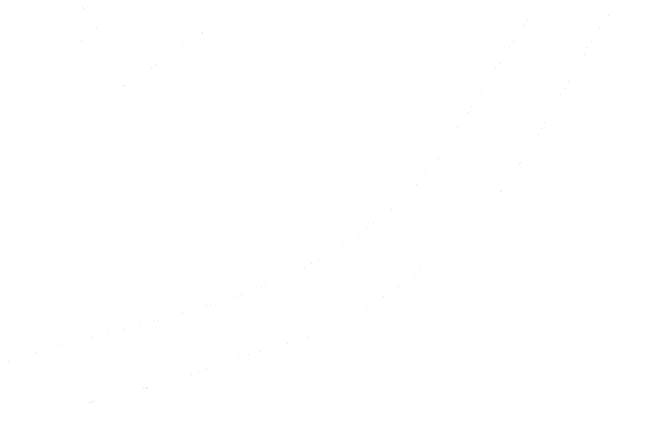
# Model space of a CAD drawing. Header units: metres. Extents: x 0 to 7617939, y 0 to 4642111.
# Drawn here: x 7617208.8 to 7617440.9, y 4641100.3 to 4641252.4 of the extents above; entities that cross this region are included whole.
import ezdxf

# ---------------------------------------------------------------- set-up
doc = ezdxf.new("R2010")
doc.units = ezdxf.units.M
doc.header["$MEASUREMENT"] = 0
doc.layers.add('parcels_o — WF.WFI_GML_PARC', color=1, linetype='Continuous', lineweight=0)

msp = doc.modelspace()

# ---------------------------------------------------------------- linework, layer by layer
at = {"layer": 'parcels_o — WF.WFI_GML_PARC', "color": 3, "linetype": 'Continuous', "const_width": 0.00234, "flags": 128}
for points in [[(7617421.81, 4641398.03), (7617421.17, 4641396.13), (7617421.15, 4641395.43), (7617421.06, 4641392.79), (7617422.97, 4641387.5), (7617438.81, 4641362.81), (7617440.18, 4641357.24), (7617440.46, 4641349.69), (7617440.94, 4641338.96), (7617440.57, 4641329), (7617438.36, 4641319.76), (7617435.03, 4641312.34), (7617371.91, 4641214.59), (7617363.73, 4641201.02), (7617352.68, 4641187.92), (7617341.86, 4641177.83), (7617327.9, 4641168.32), (7617309.12, 4641157.21), (7617289.86, 4641149.82), (7617258.78, 4641140.45), (7617219.92, 4641130.52), (7617187.76, 4641120.05)], [(7617187.76, 4641120.05), (7617219.92, 4641130.52), (7617258.78, 4641140.45), (7617289.86, 4641149.82), (7617309.12, 4641157.21), (7617327.9, 4641168.32), (7617341.86, 4641177.83), (7617352.68, 4641187.92), (7617363.73, 4641201.02), (7617371.91, 4641214.59), (7617435.03, 4641312.34)], [(7617198.99, 4641100.33), (7617233.36, 4641110.64), (7617262.8, 4641118.05), (7617289.54, 4641127.35), (7617321.32, 4641136.59), (7617333.66, 4641143.18), (7617353.3, 4641157.16), (7617366.21, 4641168.04), (7617379.3, 4641179.07), (7617395.64, 4641203.45), (7617420.43, 4641246.33), (7617438.18, 4641271.06)], [(7617271.83, 4641267.71), (7617283.84, 4641249.72), (7617271.01, 4641241.12), (7617262.6, 4641235.3), (7617254.49, 4641229.69), (7617244.22, 4641222.89), (7617244.22, 4641222.89), (7617231.67, 4641241.03), (7617239.46, 4641246.19), (7617226.23, 4641265.89)]]:
    msp.add_lwpolyline(points, dxfattribs=at)

doc.saveas('drawing.dxf')
